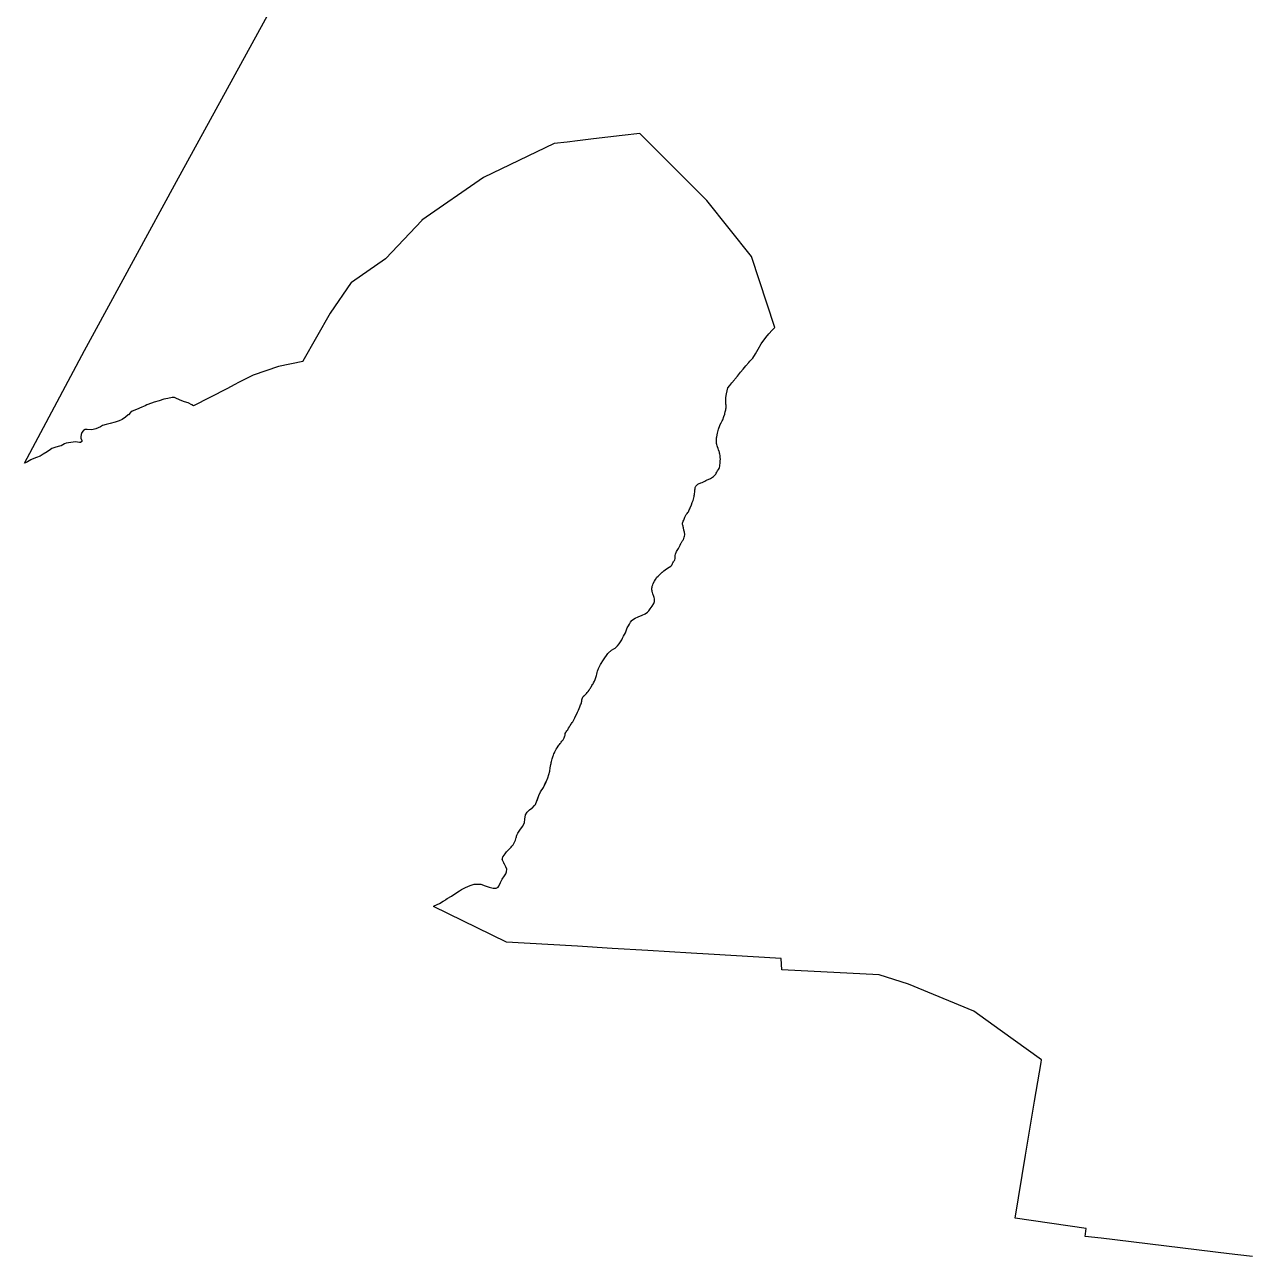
# Model space of a CAD drawing. Header units: inches. Extents: x 11258954 to 11313122, y 3645444 to 3695200.
# Drawn here: x 11262452 to 11265872, y 3651457 to 3654906 of the extents above; entities that cross this region are included whole.
import ezdxf

# ---------------------------------------------------------------- set-up
doc = ezdxf.new("R2010")
doc.units = ezdxf.units.IN
doc.header["$MEASUREMENT"] = 0
for name, color, linetype in [('CorporateLimit', 22, 'Continuous'), ('VotingPrecinct', 233, 'Continuous'), ('Ward', 133, 'Continuous')]:
    doc.layers.add(name, color=color, linetype=linetype)

msp = doc.modelspace()

# ---------------------------------------------------------------- linework, layer by layer
at = {"layer": 'CorporateLimit'}
msp.add_polyline3d([(11265889.719, 3651456.9375, 0), (11265824.4065, 3651463.9375, 0), (11265465.6875, 3651507.5625, 0), (11265421.1875, 3651512.875, 0), (11265424, 3651535.0625, 0), (11265225.3125, 3651563.4375, 0), (11265254.388, 3651740.074, 0), (11265279.375, 3651891.875, 0), (11265297.6565, 3652000, 0), (11265298.9375, 3652007.4375, 0), (11265183.1875, 3652090.25, 0), (11265109.469, 3652143, 0), (11264926.875, 3652218.8125, 0), (11264844.0625, 3652245.625, 0), (11264571.4195, 3652259.4195, 0), (11264569.58, 3652291.3565, 0), (11264366.7225, 3652303.3455, 0), (11264317.978, 3652306.226, 0), (11264196.2605, 3652313.4195, 0), (11264096.4345, 3652319.319, 0), (11264000, 3652325.0185, 0), (11263983.132, 3652326.015, 0), (11263801.01, 3652336.7785, 0), (11263596.25, 3652436.6875, 0), (11263597.5295, 3652437.647, 0), (11263598, 3652438, 0), (11263613, 3652445.25, 0), (11263624, 3652451.5, 0), (11263629, 3652454.5, 0), (11263631, 3652456.25, 0), (11263635, 3652459.25, 0), (11263647, 3652465.25, 0), (11263659, 3652473.5, 0), (11263669, 3652480.75, 0), (11263675, 3652484.5, 0), (11263686, 3652490, 0), (11263699, 3652495.75, 0), (11263710, 3652498.75, 0), (11263723, 3652499.5, 0), (11263729, 3652499, 0), (11263741, 3652494.25, 0), (11263752.158, 3652490.6095, 0), (11263764, 3652487.75, 0), (11263772, 3652488.25, 0), (11263774, 3652489, 0), (11263778, 3652491, 0), (11263779, 3652493.5, 0), (11263784, 3652503.5, 0), (11263789, 3652513, 0), (11263795, 3652522.25, 0), (11263799, 3652527.75, 0), (11263801, 3652533.25, 0), (11263802, 3652541.25, 0), (11263799, 3652548, 0), (11263794.187, 3652556.623, 0), (11263793.875, 3652557.182, 0), (11263793, 3652558.75, 0), (11263790, 3652566.25, 0), (11263790, 3652568, 0), (11263789, 3652568.5, 0), (11263789.4065, 3652571.1875, 0), (11263789.7815, 3652573, 0), (11263790.1875, 3652574.25, 0), (11263790.625, 3652575.25, 0), (11263791.4065, 3652576.5625, 0), (11263794, 3652580.1875, 0), (11263797.375, 3652584.3125, 0), (11263798.9065, 3652586.5625, 0), (11263801.1565, 3652589.3125, 0), (11263803.125, 3652591.4375, 0), (11263804.969, 3652593.25, 0), (11263806.9065, 3652595.1875, 0), (11263808.75, 3652597.125, 0), (11263810.5625, 3652599.1875, 0), (11263812.2815, 3652601.125, 0), (11263813.9375, 3652603, 0), (11263815.7815, 3652605, 0), (11263815.9815, 3652605.2315, 0), (11263816.112, 3652605.383, 0), (11263817.419, 3652606.896, 0), (11263817.5625, 3652607.0625, 0), (11263819.4375, 3652609.625, 0), (11263821.5315, 3652613, 0), (11263825.6875, 3652621.8125, 0), (11263828, 3652629.25, 0), (11263828.445, 3652630.861, 0), (11263829.309, 3652633.989, 0), (11263829.4535, 3652634.5125, 0), (11263829.8125, 3652635.8125, 0), (11263832.5315, 3652642.1875, 0), (11263834.25, 3652644.9375, 0), (11263840.142, 3652653.152, 0), (11263846.6745, 3652661.3065, 0), (11263851.585, 3652671.668, 0), (11263852.396, 3652681.444, 0), (11263854.5585, 3652692.887, 0), (11263858.3875, 3652700.23, 0), (11263864.6495, 3652706.492, 0), (11263865.004, 3652706.729, 0), (11263871.993, 3652711.403, 0), (11263872.6385, 3652712.096, 0), (11263879.336, 3652719.2865, 0), (11263881.681, 3652722.497, 0), (11263883.1205, 3652724.4675, 0), (11263887.4905, 3652735.64, 0), (11263891.8605, 3652747.308, 0), (11263896.185, 3652757.3995, 0), (11263904.069, 3652769.383, 0), (11263909.52, 3652781.096, 0), (11263911.526, 3652785.5855, 0), (11263916.323, 3652796.3235, 0), (11263919.882, 3652806.4145, 0), (11263922.3145, 3652815.65, 0), (11263923.3125, 3652824.6875, 0), (11263925.1875, 3652833.75, 0), (11263925.719, 3652836.625, 0), (11263926.25, 3652839.5, 0), (11263926.969, 3652842.6875, 0), (11263928, 3652846.5625, 0), (11263929.0315, 3652850.0625, 0), (11263929.9065, 3652852.9375, 0), (11263930.75, 3652855.5, 0), (11263931.594, 3652857.9375, 0), (11263932.594, 3652860.625, 0), (11263933.719, 3652863.5, 0), (11263935, 3652866.5, 0), (11263936.4065, 3652869.5625, 0), (11263938.4375, 3652873.6875, 0), (11263940.4065, 3652877.375, 0), (11263942.6875, 3652881.125, 0), (11263945.594, 3652885.375, 0), (11263947.625, 3652888.1875, 0), (11263949.4375, 3652890.5625, 0), (11263951.125, 3652892.8125, 0), (11263952.8125, 3652894.9375, 0), (11263954.375, 3652896.9375, 0), (11263955.969, 3652899, 0), (11263957.594, 3652901.125, 0), (11263959.219, 3652903.375, 0), (11263960.5315, 3652905.1875, 0), (11263961.6565, 3652906.9375, 0), (11263962.6875, 3652908.9375, 0), (11263963.625, 3652911.375, 0), (11263964.344, 3652914.125, 0), (11263964.7815, 3652916.5625, 0), (11263965.125, 3652918.75, 0), (11263965.625, 3652920.8125, 0), (11263966.75, 3652923.375, 0), (11263968.3125, 3652926, 0), (11263970.1875, 3652928.6875, 0), (11263972.219, 3652931.5625, 0), (11263974.844, 3652935.5625, 0), (11263977.0625, 3652939.25, 0), (11263979.25, 3652942.9375, 0), (11263981.844, 3652947, 0), (11263983.344, 3652949.25, 0), (11263984.7815, 3652951.25, 0), (11263986.258, 3652953.315, 0), (11263987.4375, 3652955, 0), (11263988.567, 3652957.2545, 0), (11263992.37, 3652964.86, 0), (11264000, 3652980.161, 0), (11264002.681, 3652986.652, 0), (11264004.5095, 3652991.113, 0), (11264006.2645, 3652995.72, 0), (11264008.385, 3653001.205, 0), (11264009.7015, 3653003.8375, 0), (11264010.579, 3653006.0315, 0), (11264011.219, 3653008.1875, 0), (11264011.625, 3653011.6875, 0), (11264012.1565, 3653015, 0), (11264012.6565, 3653017.875, 0), (11264013.344, 3653020.3125, 0), (11264014.4065, 3653022.5, 0), (11264015.969, 3653024.5, 0), (11264017.9375, 3653026.375, 0), (11264018.5015, 3653026.849, 0), (11264020.094, 3653028.1875, 0), (11264022.219, 3653030.0625, 0), (11264022.364, 3653030.2075, 0), (11264024.9065, 3653032.75, 0), (11264027.1875, 3653035.5, 0), (11264029.4375, 3653038.6875, 0), (11264032, 3653042.5, 0), (11264034.0315, 3653045.5625, 0), (11264035.75, 3653048.1875, 0), (11264037.3125, 3653050.5625, 0), (11264038.8125, 3653052.875, 0), (11264040.25, 3653055.25, 0), (11264041.719, 3653057.6875, 0), (11264043.1875, 3653060.3125, 0), (11264044.625, 3653063.0625, 0), (11264047, 3653067.875, 0), (11264049.0625, 3653072.375, 0), (11264050.9375, 3653077.25, 0), (11264052.8125, 3653083.0625, 0), (11264054.0315, 3653087.4375, 0), (11264055, 3653091.25, 0), (11264055.5295, 3653095.0995, 0), (11264058.1425, 3653102.623, 0), (11264064.224, 3653113.9305, 0), (11264072.784, 3653127.311, 0), (11264084.362, 3653144.8355, 0), (11264085.4655, 3653145.8015, 0), (11264094.8135, 3653153.981, 0), (11264101.6165, 3653157.765, 0), (11264105.1305, 3653160.243, 0), (11264107.2025, 3653161.6845, 0), (11264107.9865, 3653162.4605, 0), (11264111.5725, 3653166.0095, 0), (11264116.2125, 3653171.956, 0), (11264123.466, 3653182.723, 0), (11264125.9435, 3653187.769, 0), (11264128.692, 3653193.5805, 0), (11264133.6925, 3653202.5905, 0), (11264139.1885, 3653216.376, 0), (11264142.252, 3653222.1875, 0), (11264145, 3653227.4135, 0), (11264148.1985, 3653232.5945, 0), (11264152.2535, 3653237.685, 0), (11264153.1315, 3653238.3775, 0), (11264156.308, 3653240.8835, 0), (11264160.813, 3653244.082, 0), (11264169.5075, 3653248.0015, 0), (11264180.8155, 3653252.5065, 0), (11264189.24, 3653256.246, 0), (11264195.9075, 3653260.886, 0), (11264196.7325, 3653261.69, 0), (11264199.5115, 3653264.4, 0), (11264203.431, 3653270.0315, 0), (11264208.5215, 3653277.735, 0), (11264213.5675, 3653285.1235, 0), (11264214.5625, 3653287.5625, 0), (11264215.0315, 3653290.5, 0), (11264215.25, 3653292.9375, 0), (11264215.2815, 3653295.5, 0), (11264215.0315, 3653298.3125, 0), (11264214.4375, 3653301.3125, 0), (11264213.5625, 3653304.3125, 0), (11264212.625, 3653306.875, 0), (11264211.625, 3653309.375, 0), (11264210.625, 3653312.3125, 0), (11264209.75, 3653315.25, 0), (11264209, 3653317.875, 0), (11264208.4375, 3653320.375, 0), (11264208.0315, 3653322.875, 0), (11264207.8125, 3653325.5, 0), (11264207.875, 3653328.25, 0), (11264208.3125, 3653331.0625, 0), (11264209.219, 3653333.875, 0), (11264210.221, 3653337.378, 0), (11264211.8295, 3653341.0345, 0), (11264214.828, 3653347.6895, 0), (11264217.68, 3653352.2965, 0), (11264222.141, 3653358.5125, 0), (11264225.797, 3653361.8765, 0), (11264229.161, 3653365.5325, 0), (11264230.0165, 3653366.2455, 0), (11264233.11, 3653368.8235, 0), (11264233.7675, 3653369.4445, 0), (11264237.059, 3653372.553, 0), (11264237.659, 3653373.066, 0), (11264241.081, 3653375.99, 0), (11264248.5405, 3653381.9135, 0), (11264256.6575, 3653386.813, 0), (11264261.411, 3653389.665, 0), (11264262.107, 3653390.4225, 0), (11264263.8975, 3653392.371, 0), (11264264.875, 3653394.25, 0), (11264265.5625, 3653396.4375, 0), (11264266.625, 3653398.875, 0), (11264268.1875, 3653401.4375, 0), (11264269.8125, 3653403.5625, 0), (11264271.3125, 3653405.5, 0), (11264272.4375, 3653407.5, 0), (11264273.25, 3653411, 0), (11264273.4065, 3653415, 0), (11264273.469, 3653419.1875, 0), (11264274.0315, 3653423.3125, 0), (11264274.844, 3653425.75, 0), (11264275.032, 3653426.08, 0), (11264275.0615, 3653426.132, 0), (11264275.9065, 3653427.9375, 0), (11264277.2815, 3653430.25, 0), (11264279.0315, 3653433.125, 0), (11264282.469, 3653439.1875, 0), (11264283.1875, 3653440.5625, 0), (11264285.094, 3653444.125, 0), (11264287.3125, 3653448.5625, 0), (11264289.4375, 3653452.875, 0), (11264290.1875, 3653454.4375, 0), (11264291.0315, 3653456, 0), (11264291.969, 3653457.6875, 0), (11264293.0315, 3653459.5, 0), (11264294.344, 3653461.375, 0), (11264295.5625, 3653463, 0), (11264296.219, 3653464, 0), (11264296.6875, 3653464.6875, 0), (11264297.625, 3653466.875, 0), (11264298.7815, 3653470.4375, 0), (11264299.594, 3653473.6875, 0), (11264300.0315, 3653476.6875, 0), (11264300.0315, 3653479.6875, 0), (11264299.719, 3653482.125, 0), (11264299.1565, 3653484.625, 0), (11264298.5, 3653487.1875, 0), (11264297.844, 3653489.875, 0), (11264297.344, 3653492.1875, 0), (11264296.9065, 3653494.3125, 0), (11264296.4375, 3653496.5625, 0), (11264295.844, 3653499.125, 0), (11264295.094, 3653501.5625, 0), (11264294.344, 3653503.75, 0), (11264293.719, 3653505.75, 0), (11264293.4375, 3653507.6875, 0), (11264293.719, 3653510.125, 0), (11264294.5625, 3653512.6875, 0), (11264295.719, 3653515.375, 0), (11264297.0315, 3653518.125, 0), (11264298.3125, 3653521.25, 0), (11264299.375, 3653524.125, 0), (11264300.5315, 3653527, 0), (11264302.219, 3653530.3125, 0), (11264304.344, 3653533.8125, 0), (11264306.375, 3653536.8125, 0), (11264308.2815, 3653539.4375, 0), (11264310.0315, 3653541.9375, 0), (11264311.4375, 3653544.25, 0), (11264312.75, 3653546.75, 0), (11264314.0625, 3653549.625, 0), (11264315.4375, 3653552.9375, 0), (11264318.5625, 3653560.6875, 0), (11264321.125, 3653567.25, 0), (11264323.3125, 3653573.6875, 0), (11264325.219, 3653580.9375, 0), (11264325.9065, 3653584.1875, 0), (11264326.5315, 3653587.25, 0), (11264327.0315, 3653590.1875, 0), (11264327.4375, 3653593.125, 0), (11264327.7815, 3653596.25, 0), (11264328.125, 3653599.375, 0), (11264328.4375, 3653602.6875, 0), (11264328.844, 3653606.125, 0), (11264329.0315, 3653608, 0), (11264329.2815, 3653609.8125, 0), (11264329.7815, 3653611.5, 0), (11264330.844, 3653613.3125, 0), (11264332.6875, 3653615.625, 0), (11264334.5, 3653617.5625, 0), (11264335.449, 3653618.3805, 0), (11264336.3125, 3653619.125, 0), (11264338.219, 3653620.3125, 0), (11264340.4065, 3653621.3125, 0), (11264342.8125, 3653622.1875, 0), (11264345.469, 3653623.0625, 0), (11264348.4375, 3653624.125, 0), (11264352.469, 3653625.8125, 0), (11264355.8125, 3653627.4375, 0), (11264359.0625, 3653629.125, 0), (11264362.844, 3653630.9375, 0), (11264365.375, 3653632.0625, 0), (11264367.719, 3653633.0625, 0), (11264369.9065, 3653633.9375, 0), (11264372.0315, 3653634.9375, 0), (11264374.875, 3653636.5, 0), (11264375.0315, 3653636.5625, 0), (11264378, 3653638.5, 0), (11264380.844, 3653640.75, 0), (11264381.46, 3653641.359, 0), (11264383.4375, 3653643.3125, 0), (11264385.1565, 3653645.375, 0), (11264386.625, 3653647.4375, 0), (11264388.0625, 3653649.6875, 0), (11264389.625, 3653652.5, 0), (11264391.969, 3653656.4375, 0), (11264394.094, 3653659.6875, 0), (11264395.9065, 3653662.75, 0), (11264397.25, 3653665.9375, 0), (11264398.0625, 3653669.375, 0), (11264398.5315, 3653673.0625, 0), (11264398.7815, 3653676.75, 0), (11264399.0315, 3653680.3125, 0), (11264399.4065, 3653684.75, 0), (11264399.6565, 3653689.1875, 0), (11264399.5315, 3653694.0625, 0), (11264398.844, 3653699.5, 0), (11264398.219, 3653702.75, 0), (11264397.5315, 3653705.5625, 0), (11264396.844, 3653708.1875, 0), (11264396.0315, 3653710.75, 0), (11264394.6875, 3653714.8125, 0), (11264393.219, 3653719, 0), (11264391.75, 3653723.0625, 0), (11264390.4375, 3653726.75, 0), (11264389.5315, 3653729.75, 0), (11264388.9065, 3653733.0625, 0), (11264388.594, 3653736.8125, 0), (11264388.625, 3653741.125, 0), (11264388.8125, 3653744.125, 0), (11264389.0315, 3653746.75, 0), (11264389.3125, 3653749.0625, 0), (11264389.625, 3653751.3125, 0), (11264391.5625, 3653761.625, 0), (11264394.375, 3653772.75, 0), (11264397.9065, 3653783.125, 0), (11264402.0315, 3653791.3125, 0), (11264402.969, 3653792.6875, 0), (11264403.969, 3653794.25, 0), (11264405.0625, 3653796.25, 0), (11264406.25, 3653798.9375, 0), (11264409.6565, 3653808.0625, 0), (11264411.8125, 3653815.0625, 0), (11264412.25, 3653816.9375, 0), (11264413.2815, 3653821.125, 0), (11264414.625, 3653827.5, 0), (11264415.125, 3653830, 0), (11264415.594, 3653832.625, 0), (11264415.9375, 3653835.25, 0), (11264416.0315, 3653837.75, 0), (11264415.8125, 3653840.375, 0), (11264415.4065, 3653842.9375, 0), (11264415.0315, 3653845.75, 0), (11264414.844, 3653849.3125, 0), (11264415.344, 3653861.5625, 0), (11264416.625, 3653871.6875, 0), (11264418.4065, 3653880.3125, 0), (11264420.4375, 3653888.3125, 0), (11264426.1565, 3653895.3125, 0), (11264432.2815, 3653902.8125, 0), (11264439.1875, 3653911.1875, 0), (11264440.5, 3653912.75, 0), (11264447.25, 3653920.9375, 0), (11264456.4065, 3653932.125, 0), (11264463.844, 3653941.375, 0), (11264471.0315, 3653950.0625, 0), (11264479.4375, 3653959.75, 0), (11264482.469, 3653963.125, 0), (11264485.3125, 3653966.25, 0), (11264488, 3653969.1875, 0), (11264490.4375, 3653972.125, 0), (11264498.5315, 3653984.125, 0), (11264501.75, 3653990.125, 0), (11264502.0625, 3653990.6875, 0), (11264505.5, 3653997.0625, 0), (11264514.0315, 3654011.8125, 0), (11264526.844, 3654029.3125, 0), (11264535.75, 3654040.125, 0), (11264544.5625, 3654050.0625, 0), (11264552.3125, 3654057.25, 0), (11264486.6565, 3654256.125, 0), (11264362.25, 3654412.9375, 0), (11264174.219, 3654600.8125, 0), (11264124.8125, 3654595, 0), (11264044.812, 3654585.588, 0), (11264000, 3654580.316, 0), (11263970.57, 3654576.8535, 0), (11263934.1875, 3654572.5735, 0), (11263736.9535, 3654477.37, 0), (11263564.088, 3654357.836, 0), (11263563.577, 3654357.4825, 0), (11263462.887, 3654250.3945, 0), (11263462.2465, 3654249.713, 0), (11263366.4355, 3654184.0505, 0), (11263365.6075, 3654183.483, 0), (11263306.9225, 3654098.192, 0), (11263230.923, 3653963.643, 0), (11263230.42, 3653962.752, 0), (11263162.4635, 3653948.4055, 0), (11263091.613, 3653923.857, 0), (11263050.581, 3653903.229, 0), (11263040.45, 3653898.136, 0), (11263017.42, 3653886.2035, 0), (11262924.242, 3653837.9245, 0), (11262920, 3653841.5, 0), (11262910, 3653846.5, 0), (11262899, 3653849.5, 0), (11262892, 3653852.25, 0), (11262877, 3653859, 0), (11262871, 3653861.25, 0), (11262865, 3653861.25, 0), (11262853, 3653859.25, 0), (11262841, 3653856.75, 0), (11262828, 3653852.5, 0), (11262814, 3653848.75, 0), (11262807, 3653845.75, 0), (11262794, 3653841.5, 0), (11262789, 3653838.25, 0), (11262780, 3653835, 0), (11262765, 3653828.5, 0), (11262753, 3653823.5, 0), (11262748.66, 3653820.462, 0), (11262748, 3653820, 0), (11262742.1895, 3653813.221, 0), (11262742, 3653813, 0), (11262734, 3653806.25, 0), (11262725, 3653800, 0), (11262716, 3653796, 0), (11262705, 3653792.5, 0), (11262691, 3653788.75, 0), (11262680, 3653785.75, 0), (11262670, 3653783, 0), (11262664, 3653779.75, 0), (11262651, 3653773.75, 0), (11262644, 3653771.75, 0), (11262638, 3653771.25, 0), (11262627, 3653772.5, 0), (11262621, 3653772, 0), (11262616.6725, 3653769.187, 0), (11262616, 3653768.75, 0), (11262612, 3653763.75, 0), (11262610, 3653757.75, 0), (11262609, 3653751.75, 0), (11262609, 3653747.75, 0), (11262612, 3653741, 0), (11262612, 3653738.383, 0), (11262612, 3653738, 0), (11262608, 3653735.75, 0), (11262605, 3653736, 0), (11262594, 3653737.25, 0), (11262581, 3653736, 0), (11262568, 3653733.75, 0), (11262563, 3653731.5, 0), (11262554, 3653726.75, 0), (11262549, 3653725.75, 0), (11262539, 3653722.25, 0), (11262528, 3653718.5, 0), (11262524, 3653716.25, 0), (11262515, 3653709.5, 0), (11262504, 3653702.75, 0), (11262495, 3653697.25, 0), (11262485, 3653693.75, 0), (11262473, 3653689.25, 0), (11262469, 3653687.25, 0), (11262460, 3653681.5, 0), (11262454, 3653679, 0), (11262451.6875, 3653678, 0), (11262619.1565, 3653993.0625, 0), (11262646.969, 3654044.1875, 0), (11262876.689, 3654466.2335, 0), (11263199.61, 3655056.424, 0)], dxfattribs=at)
at = {"layer": 'VotingPrecinct'}
msp.add_polyline3d([(11265889.719, 3651456.9375, 0), (11265848.691, 3651461.335, 0), (11265824.4065, 3651463.9375, 0), (11265465.6875, 3651507.5625, 0), (11265421.1875, 3651512.875, 0), (11265424, 3651535.0625, 0), (11265225.3125, 3651563.4375, 0), (11265254.388, 3651740.074, 0), (11265279.375, 3651891.875, 0), (11265297.6565, 3652000, 0), (11265298.9375, 3652007.4375, 0), (11265183.1875, 3652090.25, 0), (11265109.469, 3652143, 0), (11264926.875, 3652218.8125, 0), (11264844.0625, 3652245.625, 0), (11264571.4195, 3652259.4195, 0), (11264569.58, 3652291.3565, 0), (11264366.7225, 3652303.3455, 0), (11264317.978, 3652306.226, 0), (11264196.2605, 3652313.4195, 0), (11264096.4345, 3652319.319, 0), (11264000, 3652325.0185, 0), (11263983.132, 3652326.015, 0), (11263801.01, 3652336.7785, 0), (11263596.25, 3652436.6875, 0), (11263597.5295, 3652437.647, 0), (11263598, 3652438, 0), (11263613, 3652445.25, 0), (11263624, 3652451.5, 0), (11263629, 3652454.5, 0), (11263631, 3652456.25, 0), (11263635, 3652459.25, 0), (11263647, 3652465.25, 0), (11263659, 3652473.5, 0), (11263669, 3652480.75, 0), (11263675, 3652484.5, 0), (11263686, 3652490, 0), (11263699, 3652495.75, 0), (11263710, 3652498.75, 0), (11263723, 3652499.5, 0), (11263729, 3652499, 0), (11263741, 3652494.25, 0), (11263752.158, 3652490.6095, 0), (11263764, 3652487.75, 0), (11263772, 3652488.25, 0), (11263774, 3652489, 0), (11263778, 3652491, 0), (11263779, 3652493.5, 0), (11263784, 3652503.5, 0), (11263789, 3652513, 0), (11263795, 3652522.25, 0), (11263799, 3652527.75, 0), (11263801, 3652533.25, 0), (11263802, 3652541.25, 0), (11263799, 3652548, 0), (11263794.187, 3652556.623, 0), (11263793.875, 3652557.182, 0), (11263793, 3652558.75, 0), (11263790, 3652566.25, 0), (11263790, 3652568, 0), (11263789, 3652568.5, 0), (11263789.4065, 3652571.1875, 0), (11263789.7815, 3652573, 0), (11263790.1875, 3652574.25, 0), (11263790.625, 3652575.25, 0), (11263791.4065, 3652576.5625, 0), (11263794, 3652580.1875, 0), (11263797.375, 3652584.3125, 0), (11263798.9065, 3652586.5625, 0), (11263801.1565, 3652589.3125, 0), (11263803.125, 3652591.4375, 0), (11263804.969, 3652593.25, 0), (11263806.9065, 3652595.1875, 0), (11263808.75, 3652597.125, 0), (11263810.5625, 3652599.1875, 0), (11263812.2815, 3652601.125, 0), (11263813.9375, 3652603, 0), (11263815.7815, 3652605, 0), (11263815.9815, 3652605.2315, 0), (11263816.112, 3652605.383, 0), (11263817.419, 3652606.896, 0), (11263817.5625, 3652607.0625, 0), (11263819.4375, 3652609.625, 0), (11263821.5315, 3652613, 0), (11263825.6875, 3652621.8125, 0), (11263828, 3652629.25, 0), (11263828.445, 3652630.861, 0), (11263829.309, 3652633.989, 0), (11263829.4535, 3652634.5125, 0), (11263829.8125, 3652635.8125, 0), (11263832.5315, 3652642.1875, 0), (11263834.25, 3652644.9375, 0), (11263840.142, 3652653.152, 0), (11263846.6745, 3652661.3065, 0), (11263851.585, 3652671.668, 0), (11263852.396, 3652681.444, 0), (11263854.5585, 3652692.887, 0), (11263858.3875, 3652700.23, 0), (11263864.6495, 3652706.492, 0), (11263865.004, 3652706.729, 0), (11263871.993, 3652711.403, 0), (11263872.6385, 3652712.096, 0), (11263879.336, 3652719.2865, 0), (11263881.681, 3652722.497, 0), (11263883.1205, 3652724.4675, 0), (11263891.8605, 3652747.308, 0), (11263896.185, 3652757.3995, 0), (11263904.069, 3652769.383, 0), (11263911.526, 3652785.5855, 0), (11263916.323, 3652796.3235, 0), (11263919.882, 3652806.4145, 0), (11263922.3145, 3652815.65, 0), (11263923.3125, 3652824.6875, 0), (11263925.1875, 3652833.75, 0), (11263925.719, 3652836.625, 0), (11263926.25, 3652839.5, 0), (11263926.969, 3652842.6875, 0), (11263928, 3652846.5625, 0), (11263929.0315, 3652850.0625, 0), (11263929.9065, 3652852.9375, 0), (11263930.75, 3652855.5, 0), (11263931.594, 3652857.9375, 0), (11263932.594, 3652860.625, 0), (11263933.719, 3652863.5, 0), (11263935, 3652866.5, 0), (11263936.4065, 3652869.5625, 0), (11263938.4375, 3652873.6875, 0), (11263940.4065, 3652877.375, 0), (11263942.6875, 3652881.125, 0), (11263945.594, 3652885.375, 0), (11263947.625, 3652888.1875, 0), (11263949.4375, 3652890.5625, 0), (11263951.125, 3652892.8125, 0), (11263952.8125, 3652894.9375, 0), (11263954.375, 3652896.9375, 0), (11263955.969, 3652899, 0), (11263957.594, 3652901.125, 0), (11263959.219, 3652903.375, 0), (11263960.5315, 3652905.1875, 0), (11263961.6565, 3652906.9375, 0), (11263962.6875, 3652908.9375, 0), (11263963.625, 3652911.375, 0), (11263964.344, 3652914.125, 0), (11263964.7815, 3652916.5625, 0), (11263965.125, 3652918.75, 0), (11263965.625, 3652920.8125, 0), (11263966.75, 3652923.375, 0), (11263968.3125, 3652926, 0), (11263970.1875, 3652928.6875, 0), (11263972.219, 3652931.5625, 0), (11263974.844, 3652935.5625, 0), (11263977.0625, 3652939.25, 0), (11263979.25, 3652942.9375, 0), (11263981.844, 3652947, 0), (11263983.344, 3652949.25, 0), (11263984.7815, 3652951.25, 0), (11263986.258, 3652953.315, 0), (11263987.4375, 3652955, 0), (11263988.567, 3652957.2545, 0), (11263992.37, 3652964.86, 0), (11264000, 3652980.161, 0), (11264002.681, 3652986.652, 0), (11264004.5095, 3652991.113, 0), (11264006.2645, 3652995.72, 0), (11264008.385, 3653001.205, 0), (11264009.7015, 3653003.8375, 0), (11264010.579, 3653006.0315, 0), (11264011.219, 3653008.1875, 0), (11264011.625, 3653011.6875, 0), (11264012.1565, 3653015, 0), (11264012.6565, 3653017.875, 0), (11264013.344, 3653020.3125, 0), (11264014.4065, 3653022.5, 0), (11264015.969, 3653024.5, 0), (11264017.9375, 3653026.375, 0), (11264018.5015, 3653026.849, 0), (11264020.094, 3653028.1875, 0), (11264022.219, 3653030.0625, 0), (11264022.364, 3653030.2075, 0), (11264024.9065, 3653032.75, 0), (11264027.1875, 3653035.5, 0), (11264029.4375, 3653038.6875, 0), (11264032, 3653042.5, 0), (11264034.0315, 3653045.5625, 0), (11264035.75, 3653048.1875, 0), (11264037.3125, 3653050.5625, 0), (11264038.8125, 3653052.875, 0), (11264040.25, 3653055.25, 0), (11264041.719, 3653057.6875, 0), (11264043.1875, 3653060.3125, 0), (11264044.625, 3653063.0625, 0), (11264047, 3653067.875, 0), (11264049.0625, 3653072.375, 0), (11264050.9375, 3653077.25, 0), (11264052.8125, 3653083.0625, 0), (11264054.0315, 3653087.4375, 0), (11264055, 3653091.25, 0), (11264055.5295, 3653095.0995, 0), (11264058.1425, 3653102.623, 0), (11264064.224, 3653113.9305, 0), (11264072.784, 3653127.311, 0), (11264084.362, 3653144.8355, 0), (11264085.4655, 3653145.8015, 0), (11264094.8135, 3653153.981, 0), (11264101.6165, 3653157.765, 0), (11264105.1305, 3653160.243, 0), (11264107.2025, 3653161.6845, 0), (11264107.9865, 3653162.4605, 0), (11264111.5725, 3653166.0095, 0), (11264116.2125, 3653171.956, 0), (11264123.466, 3653182.723, 0), (11264125.9435, 3653187.769, 0), (11264128.692, 3653193.5805, 0), (11264133.6925, 3653202.5905, 0), (11264139.1885, 3653216.376, 0), (11264142.252, 3653222.1875, 0), (11264145, 3653227.4135, 0), (11264148.1985, 3653232.5945, 0), (11264152.2535, 3653237.685, 0), (11264153.1315, 3653238.3775, 0), (11264156.308, 3653240.8835, 0), (11264160.813, 3653244.082, 0), (11264169.5075, 3653248.0015, 0), (11264180.8155, 3653252.5065, 0), (11264189.24, 3653256.246, 0), (11264195.9075, 3653260.886, 0), (11264196.7325, 3653261.69, 0), (11264199.5115, 3653264.4, 0), (11264203.431, 3653270.0315, 0), (11264208.5215, 3653277.735, 0), (11264213.5675, 3653285.1235, 0), (11264214.5625, 3653287.5625, 0), (11264215.0315, 3653290.5, 0), (11264215.25, 3653292.9375, 0), (11264215.2815, 3653295.5, 0), (11264215.0315, 3653298.3125, 0), (11264214.4375, 3653301.3125, 0), (11264213.5625, 3653304.3125, 0), (11264212.625, 3653306.875, 0), (11264211.625, 3653309.375, 0), (11264210.625, 3653312.3125, 0), (11264209.75, 3653315.25, 0), (11264209, 3653317.875, 0), (11264208.4375, 3653320.375, 0), (11264208.0315, 3653322.875, 0), (11264207.8125, 3653325.5, 0), (11264207.875, 3653328.25, 0), (11264208.3125, 3653331.0625, 0), (11264209.219, 3653333.875, 0), (11264210.221, 3653337.378, 0), (11264211.8295, 3653341.0345, 0), (11264214.828, 3653347.6895, 0), (11264217.68, 3653352.2965, 0), (11264222.141, 3653358.5125, 0), (11264225.797, 3653361.8765, 0), (11264229.161, 3653365.5325, 0), (11264230.0165, 3653366.2455, 0), (11264233.11, 3653368.8235, 0), (11264233.7675, 3653369.4445, 0), (11264237.059, 3653372.553, 0), (11264237.659, 3653373.066, 0), (11264241.081, 3653375.99, 0), (11264248.5405, 3653381.9135, 0), (11264256.6575, 3653386.813, 0), (11264261.411, 3653389.665, 0), (11264262.107, 3653390.4225, 0), (11264263.8975, 3653392.371, 0), (11264264.875, 3653394.25, 0), (11264265.5625, 3653396.4375, 0), (11264266.625, 3653398.875, 0), (11264268.1875, 3653401.4375, 0), (11264269.8125, 3653403.5625, 0), (11264271.3125, 3653405.5, 0), (11264272.4375, 3653407.5, 0), (11264273.25, 3653411, 0), (11264273.4065, 3653415, 0), (11264273.469, 3653419.1875, 0), (11264274.0315, 3653423.3125, 0), (11264274.844, 3653425.75, 0), (11264275.032, 3653426.08, 0), (11264275.0615, 3653426.132, 0), (11264275.9065, 3653427.9375, 0), (11264277.2815, 3653430.25, 0), (11264279.0315, 3653433.125, 0), (11264282.469, 3653439.1875, 0), (11264283.1875, 3653440.5625, 0), (11264285.094, 3653444.125, 0), (11264287.3125, 3653448.5625, 0), (11264289.4375, 3653452.875, 0), (11264290.1875, 3653454.4375, 0), (11264291.0315, 3653456, 0), (11264291.969, 3653457.6875, 0), (11264293.0315, 3653459.5, 0), (11264294.344, 3653461.375, 0), (11264295.5625, 3653463, 0), (11264296.219, 3653464, 0), (11264296.6875, 3653464.6875, 0), (11264297.625, 3653466.875, 0), (11264298.7815, 3653470.4375, 0), (11264299.594, 3653473.6875, 0), (11264300.0315, 3653476.6875, 0), (11264300.0315, 3653479.6875, 0), (11264299.719, 3653482.125, 0), (11264299.1565, 3653484.625, 0), (11264298.5, 3653487.1875, 0), (11264297.844, 3653489.875, 0), (11264297.344, 3653492.1875, 0), (11264296.9065, 3653494.3125, 0), (11264296.4375, 3653496.5625, 0), (11264295.844, 3653499.125, 0), (11264295.094, 3653501.5625, 0), (11264294.344, 3653503.75, 0), (11264293.719, 3653505.75, 0), (11264293.4375, 3653507.6875, 0), (11264293.719, 3653510.125, 0), (11264294.5625, 3653512.6875, 0), (11264295.719, 3653515.375, 0), (11264297.0315, 3653518.125, 0), (11264298.3125, 3653521.25, 0), (11264299.375, 3653524.125, 0), (11264300.5315, 3653527, 0), (11264302.219, 3653530.3125, 0), (11264304.344, 3653533.8125, 0), (11264306.375, 3653536.8125, 0), (11264308.2815, 3653539.4375, 0), (11264310.0315, 3653541.9375, 0), (11264311.4375, 3653544.25, 0), (11264312.75, 3653546.75, 0), (11264314.0625, 3653549.625, 0), (11264315.4375, 3653552.9375, 0), (11264318.5625, 3653560.6875, 0), (11264321.125, 3653567.25, 0), (11264323.3125, 3653573.6875, 0), (11264325.219, 3653580.9375, 0), (11264325.9065, 3653584.1875, 0), (11264326.5315, 3653587.25, 0), (11264327.0315, 3653590.1875, 0), (11264327.4375, 3653593.125, 0), (11264327.7815, 3653596.25, 0), (11264328.125, 3653599.375, 0), (11264328.4375, 3653602.6875, 0), (11264328.844, 3653606.125, 0), (11264329.0315, 3653608, 0), (11264329.2815, 3653609.8125, 0), (11264329.7815, 3653611.5, 0), (11264330.844, 3653613.3125, 0), (11264332.6875, 3653615.625, 0), (11264334.5, 3653617.5625, 0), (11264335.449, 3653618.3805, 0), (11264336.3125, 3653619.125, 0), (11264338.219, 3653620.3125, 0), (11264340.4065, 3653621.3125, 0), (11264342.8125, 3653622.1875, 0), (11264345.469, 3653623.0625, 0), (11264348.4375, 3653624.125, 0), (11264352.469, 3653625.8125, 0), (11264355.8125, 3653627.4375, 0), (11264359.0625, 3653629.125, 0), (11264362.844, 3653630.9375, 0), (11264365.375, 3653632.0625, 0), (11264367.719, 3653633.0625, 0), (11264369.9065, 3653633.9375, 0), (11264372.0315, 3653634.9375, 0), (11264374.875, 3653636.5, 0), (11264375.0315, 3653636.5625, 0), (11264378, 3653638.5, 0), (11264380.844, 3653640.75, 0), (11264381.46, 3653641.359, 0), (11264383.4375, 3653643.3125, 0), (11264385.1565, 3653645.375, 0), (11264386.625, 3653647.4375, 0), (11264388.0625, 3653649.6875, 0), (11264389.625, 3653652.5, 0), (11264391.969, 3653656.4375, 0), (11264394.094, 3653659.6875, 0), (11264395.9065, 3653662.75, 0), (11264397.25, 3653665.9375, 0), (11264398.0625, 3653669.375, 0), (11264398.5315, 3653673.0625, 0), (11264398.7815, 3653676.75, 0), (11264399.0315, 3653680.3125, 0), (11264399.4065, 3653684.75, 0), (11264399.6565, 3653689.1875, 0), (11264399.5315, 3653694.0625, 0), (11264398.844, 3653699.5, 0), (11264398.219, 3653702.75, 0), (11264397.5315, 3653705.5625, 0), (11264396.844, 3653708.1875, 0), (11264396.0315, 3653710.75, 0), (11264394.6875, 3653714.8125, 0), (11264393.219, 3653719, 0), (11264391.75, 3653723.0625, 0), (11264390.4375, 3653726.75, 0), (11264389.5315, 3653729.75, 0), (11264388.9065, 3653733.0625, 0), (11264388.594, 3653736.8125, 0), (11264388.625, 3653741.125, 0), (11264388.8125, 3653744.125, 0), (11264389.0315, 3653746.75, 0), (11264389.3125, 3653749.0625, 0), (11264389.625, 3653751.3125, 0), (11264391.5625, 3653761.625, 0), (11264394.375, 3653772.75, 0), (11264397.9065, 3653783.125, 0), (11264402.0315, 3653791.3125, 0), (11264402.969, 3653792.6875, 0), (11264403.969, 3653794.25, 0), (11264405.0625, 3653796.25, 0), (11264406.25, 3653798.9375, 0), (11264409.6565, 3653808.0625, 0), (11264411.8125, 3653815.0625, 0), (11264412.25, 3653816.9375, 0), (11264413.2815, 3653821.125, 0), (11264414.625, 3653827.5, 0), (11264415.125, 3653830, 0), (11264415.594, 3653832.625, 0), (11264415.9375, 3653835.25, 0), (11264416.0315, 3653837.75, 0), (11264415.8125, 3653840.375, 0), (11264415.4065, 3653842.9375, 0), (11264415.0315, 3653845.75, 0), (11264414.844, 3653849.3125, 0), (11264415.344, 3653861.5625, 0), (11264416.625, 3653871.6875, 0), (11264418.4065, 3653880.3125, 0), (11264420.4375, 3653888.3125, 0), (11264426.1565, 3653895.3125, 0), (11264432.2815, 3653902.8125, 0), (11264439.1875, 3653911.1875, 0), (11264440.5, 3653912.75, 0), (11264447.25, 3653920.9375, 0), (11264456.4065, 3653932.125, 0), (11264463.844, 3653941.375, 0), (11264471.0315, 3653950.0625, 0), (11264479.4375, 3653959.75, 0), (11264482.469, 3653963.125, 0), (11264485.3125, 3653966.25, 0), (11264488, 3653969.1875, 0), (11264490.4375, 3653972.125, 0), (11264498.5315, 3653984.125, 0), (11264501.75, 3653990.125, 0), (11264502.0625, 3653990.6875, 0), (11264505.5, 3653997.0625, 0), (11264514.0315, 3654011.8125, 0), (11264526.844, 3654029.3125, 0), (11264535.75, 3654040.125, 0), (11264544.5625, 3654050.0625, 0), (11264552.3125, 3654057.25, 0), (11264486.6565, 3654256.125, 0), (11264362.25, 3654412.9375, 0), (11264174.219, 3654600.8125, 0), (11264124.8125, 3654595, 0), (11264044.812, 3654585.588, 0), (11264000, 3654580.316, 0), (11263970.57, 3654576.8535, 0), (11263934.1875, 3654572.5735, 0), (11263736.9535, 3654477.37, 0), (11263564.088, 3654357.836, 0), (11263563.577, 3654357.4825, 0), (11263462.887, 3654250.3945, 0), (11263462.2465, 3654249.713, 0), (11263366.4355, 3654184.0505, 0), (11263365.6075, 3654183.483, 0), (11263306.9225, 3654098.192, 0), (11263230.923, 3653963.643, 0), (11263230.42, 3653962.752, 0), (11263162.4635, 3653948.4055, 0), (11263091.613, 3653923.857, 0), (11263050.581, 3653903.229, 0), (11263040.45, 3653898.136, 0), (11263017.42, 3653886.2035, 0), (11262924.242, 3653837.9245, 0), (11262920, 3653841.5, 0), (11262910, 3653846.5, 0), (11262899, 3653849.5, 0), (11262892, 3653852.25, 0), (11262877, 3653859, 0), (11262871, 3653861.25, 0), (11262865, 3653861.25, 0), (11262853, 3653859.25, 0), (11262841, 3653856.75, 0), (11262828, 3653852.5, 0), (11262814, 3653848.75, 0), (11262807, 3653845.75, 0), (11262794, 3653841.5, 0), (11262789, 3653838.25, 0), (11262780, 3653835, 0), (11262765, 3653828.5, 0), (11262753, 3653823.5, 0), (11262748.66, 3653820.462, 0), (11262748, 3653820, 0), (11262742.1895, 3653813.221, 0), (11262742, 3653813, 0), (11262734, 3653806.25, 0), (11262725, 3653800, 0), (11262716, 3653796, 0), (11262705, 3653792.5, 0), (11262691, 3653788.75, 0), (11262680, 3653785.75, 0), (11262670, 3653783, 0), (11262664, 3653779.75, 0), (11262651, 3653773.75, 0), (11262644, 3653771.75, 0), (11262638, 3653771.25, 0), (11262627, 3653772.5, 0), (11262621, 3653772, 0), (11262616.6725, 3653769.187, 0), (11262616, 3653768.75, 0), (11262612, 3653763.75, 0), (11262610, 3653757.75, 0), (11262609, 3653751.75, 0), (11262609, 3653747.75, 0), (11262612, 3653741, 0), (11262612, 3653738.383, 0), (11262612, 3653738, 0), (11262608, 3653735.75, 0), (11262605, 3653736, 0), (11262594, 3653737.25, 0), (11262581, 3653736, 0), (11262568, 3653733.75, 0), (11262563, 3653731.5, 0), (11262554, 3653726.75, 0), (11262549, 3653725.75, 0), (11262539, 3653722.25, 0), (11262528, 3653718.5, 0), (11262524, 3653716.25, 0), (11262515, 3653709.5, 0), (11262504, 3653702.75, 0), (11262495, 3653697.25, 0), (11262485, 3653693.75, 0), (11262473, 3653689.25, 0), (11262469, 3653687.25, 0), (11262460, 3653681.5, 0), (11262454, 3653679, 0), (11262451.6875, 3653678, 0), (11262619.1565, 3653993.0625, 0), (11262646.969, 3654044.1875, 0), (11262876.689, 3654466.2335, 0), (11263199.61, 3655056.424, 0)], dxfattribs=at)
at = {"layer": 'Ward'}
msp.add_polyline3d([(11265889.719, 3651456.9375, 0), (11265848.691, 3651461.335, 0), (11265824.4065, 3651463.9375, 0), (11265465.6875, 3651507.5625, 0), (11265421.1875, 3651512.875, 0), (11265424, 3651535.0625, 0), (11265225.3125, 3651563.4375, 0), (11265254.388, 3651740.074, 0), (11265279.375, 3651891.875, 0), (11265297.6565, 3652000, 0), (11265298.9375, 3652007.4375, 0), (11265183.1875, 3652090.25, 0), (11265109.469, 3652143, 0), (11264926.875, 3652218.8125, 0), (11264844.0625, 3652245.625, 0), (11264571.4195, 3652259.4195, 0), (11264569.58, 3652291.3565, 0), (11264366.7225, 3652303.3455, 0), (11264317.978, 3652306.226, 0), (11264196.2605, 3652313.4195, 0), (11264096.4345, 3652319.319, 0), (11264000, 3652325.0185, 0), (11263983.132, 3652326.015, 0), (11263801.01, 3652336.7785, 0), (11263596.25, 3652436.6875, 0), (11263597.5295, 3652437.647, 0), (11263598, 3652438, 0), (11263613, 3652445.25, 0), (11263624, 3652451.5, 0), (11263629, 3652454.5, 0), (11263631, 3652456.25, 0), (11263635, 3652459.25, 0), (11263647, 3652465.25, 0), (11263659, 3652473.5, 0), (11263669, 3652480.75, 0), (11263675, 3652484.5, 0), (11263686, 3652490, 0), (11263699, 3652495.75, 0), (11263710, 3652498.75, 0), (11263723, 3652499.5, 0), (11263729, 3652499, 0), (11263741, 3652494.25, 0), (11263752.158, 3652490.6095, 0), (11263764, 3652487.75, 0), (11263772, 3652488.25, 0), (11263774, 3652489, 0), (11263778, 3652491, 0), (11263779, 3652493.5, 0), (11263784, 3652503.5, 0), (11263789, 3652513, 0), (11263795, 3652522.25, 0), (11263799, 3652527.75, 0), (11263801, 3652533.25, 0), (11263802, 3652541.25, 0), (11263799, 3652548, 0), (11263794.187, 3652556.623, 0), (11263793.875, 3652557.182, 0), (11263793, 3652558.75, 0), (11263790, 3652566.25, 0), (11263790, 3652568, 0), (11263789, 3652568.5, 0), (11263789.4065, 3652571.1875, 0), (11263789.7815, 3652573, 0), (11263790.1875, 3652574.25, 0), (11263790.625, 3652575.25, 0), (11263791.4065, 3652576.5625, 0), (11263794, 3652580.1875, 0), (11263797.375, 3652584.3125, 0), (11263798.9065, 3652586.5625, 0), (11263801.1565, 3652589.3125, 0), (11263803.125, 3652591.4375, 0), (11263804.969, 3652593.25, 0), (11263806.9065, 3652595.1875, 0), (11263808.75, 3652597.125, 0), (11263810.5625, 3652599.1875, 0), (11263812.2815, 3652601.125, 0), (11263813.9375, 3652603, 0), (11263815.7815, 3652605, 0), (11263815.9815, 3652605.2315, 0), (11263816.112, 3652605.383, 0), (11263817.419, 3652606.896, 0), (11263817.5625, 3652607.0625, 0), (11263819.4375, 3652609.625, 0), (11263821.5315, 3652613, 0), (11263825.6875, 3652621.8125, 0), (11263828, 3652629.25, 0), (11263828.445, 3652630.861, 0), (11263829.309, 3652633.989, 0), (11263829.4535, 3652634.5125, 0), (11263829.8125, 3652635.8125, 0), (11263832.5315, 3652642.1875, 0), (11263834.25, 3652644.9375, 0), (11263840.142, 3652653.152, 0), (11263846.6745, 3652661.3065, 0), (11263851.585, 3652671.668, 0), (11263852.396, 3652681.444, 0), (11263854.5585, 3652692.887, 0), (11263858.3875, 3652700.23, 0), (11263864.6495, 3652706.492, 0), (11263865.004, 3652706.729, 0), (11263871.993, 3652711.403, 0), (11263872.6385, 3652712.096, 0), (11263879.336, 3652719.2865, 0), (11263881.681, 3652722.497, 0), (11263883.1205, 3652724.4675, 0), (11263891.8605, 3652747.308, 0), (11263896.185, 3652757.3995, 0), (11263904.069, 3652769.383, 0), (11263911.526, 3652785.5855, 0), (11263916.323, 3652796.3235, 0), (11263919.882, 3652806.4145, 0), (11263922.3145, 3652815.65, 0), (11263923.3125, 3652824.6875, 0), (11263925.1875, 3652833.75, 0), (11263925.719, 3652836.625, 0), (11263926.25, 3652839.5, 0), (11263926.969, 3652842.6875, 0), (11263928, 3652846.5625, 0), (11263929.0315, 3652850.0625, 0), (11263929.9065, 3652852.9375, 0), (11263930.75, 3652855.5, 0), (11263931.594, 3652857.9375, 0), (11263932.594, 3652860.625, 0), (11263933.719, 3652863.5, 0), (11263935, 3652866.5, 0), (11263936.4065, 3652869.5625, 0), (11263938.4375, 3652873.6875, 0), (11263940.4065, 3652877.375, 0), (11263942.6875, 3652881.125, 0), (11263945.594, 3652885.375, 0), (11263947.625, 3652888.1875, 0), (11263949.4375, 3652890.5625, 0), (11263951.125, 3652892.8125, 0), (11263952.8125, 3652894.9375, 0), (11263954.375, 3652896.9375, 0), (11263955.969, 3652899, 0), (11263957.594, 3652901.125, 0), (11263959.219, 3652903.375, 0), (11263960.5315, 3652905.1875, 0), (11263961.6565, 3652906.9375, 0), (11263962.6875, 3652908.9375, 0), (11263963.625, 3652911.375, 0), (11263964.344, 3652914.125, 0), (11263964.7815, 3652916.5625, 0), (11263965.125, 3652918.75, 0), (11263965.625, 3652920.8125, 0), (11263966.75, 3652923.375, 0), (11263968.3125, 3652926, 0), (11263970.1875, 3652928.6875, 0), (11263972.219, 3652931.5625, 0), (11263974.844, 3652935.5625, 0), (11263977.0625, 3652939.25, 0), (11263979.25, 3652942.9375, 0), (11263981.844, 3652947, 0), (11263983.344, 3652949.25, 0), (11263984.7815, 3652951.25, 0), (11263986.258, 3652953.315, 0), (11263987.4375, 3652955, 0), (11263988.567, 3652957.2545, 0), (11263992.37, 3652964.86, 0), (11264000, 3652980.161, 0), (11264002.681, 3652986.652, 0), (11264004.5095, 3652991.113, 0), (11264006.2645, 3652995.72, 0), (11264008.385, 3653001.205, 0), (11264009.7015, 3653003.8375, 0), (11264010.579, 3653006.0315, 0), (11264011.219, 3653008.1875, 0), (11264011.625, 3653011.6875, 0), (11264012.1565, 3653015, 0), (11264012.6565, 3653017.875, 0), (11264013.344, 3653020.3125, 0), (11264014.4065, 3653022.5, 0), (11264015.969, 3653024.5, 0), (11264017.9375, 3653026.375, 0), (11264018.5015, 3653026.849, 0), (11264020.094, 3653028.1875, 0), (11264022.219, 3653030.0625, 0), (11264022.364, 3653030.2075, 0), (11264024.9065, 3653032.75, 0), (11264027.1875, 3653035.5, 0), (11264029.4375, 3653038.6875, 0), (11264032, 3653042.5, 0), (11264034.0315, 3653045.5625, 0), (11264035.75, 3653048.1875, 0), (11264037.3125, 3653050.5625, 0), (11264038.8125, 3653052.875, 0), (11264040.25, 3653055.25, 0), (11264041.719, 3653057.6875, 0), (11264043.1875, 3653060.3125, 0), (11264044.625, 3653063.0625, 0), (11264047, 3653067.875, 0), (11264049.0625, 3653072.375, 0), (11264050.9375, 3653077.25, 0), (11264052.8125, 3653083.0625, 0), (11264054.0315, 3653087.4375, 0), (11264055, 3653091.25, 0), (11264055.5295, 3653095.0995, 0), (11264058.1425, 3653102.623, 0), (11264064.224, 3653113.9305, 0), (11264072.784, 3653127.311, 0), (11264084.362, 3653144.8355, 0), (11264085.4655, 3653145.8015, 0), (11264094.8135, 3653153.981, 0), (11264101.6165, 3653157.765, 0), (11264105.1305, 3653160.243, 0), (11264107.2025, 3653161.6845, 0), (11264107.9865, 3653162.4605, 0), (11264111.5725, 3653166.0095, 0), (11264116.2125, 3653171.956, 0), (11264123.466, 3653182.723, 0), (11264125.9435, 3653187.769, 0), (11264128.692, 3653193.5805, 0), (11264133.6925, 3653202.5905, 0), (11264139.1885, 3653216.376, 0), (11264142.252, 3653222.1875, 0), (11264145, 3653227.4135, 0), (11264148.1985, 3653232.5945, 0), (11264152.2535, 3653237.685, 0), (11264153.1315, 3653238.3775, 0), (11264156.308, 3653240.8835, 0), (11264160.813, 3653244.082, 0), (11264169.5075, 3653248.0015, 0), (11264180.8155, 3653252.5065, 0), (11264189.24, 3653256.246, 0), (11264195.9075, 3653260.886, 0), (11264196.7325, 3653261.69, 0), (11264199.5115, 3653264.4, 0), (11264203.431, 3653270.0315, 0), (11264208.5215, 3653277.735, 0), (11264213.5675, 3653285.1235, 0), (11264214.5625, 3653287.5625, 0), (11264215.0315, 3653290.5, 0), (11264215.25, 3653292.9375, 0), (11264215.2815, 3653295.5, 0), (11264215.0315, 3653298.3125, 0), (11264214.4375, 3653301.3125, 0), (11264213.5625, 3653304.3125, 0), (11264212.625, 3653306.875, 0), (11264211.625, 3653309.375, 0), (11264210.625, 3653312.3125, 0), (11264209.75, 3653315.25, 0), (11264209, 3653317.875, 0), (11264208.4375, 3653320.375, 0), (11264208.0315, 3653322.875, 0), (11264207.8125, 3653325.5, 0), (11264207.875, 3653328.25, 0), (11264208.3125, 3653331.0625, 0), (11264209.219, 3653333.875, 0), (11264210.221, 3653337.378, 0), (11264211.8295, 3653341.0345, 0), (11264214.828, 3653347.6895, 0), (11264217.68, 3653352.2965, 0), (11264222.141, 3653358.5125, 0), (11264225.797, 3653361.8765, 0), (11264229.161, 3653365.5325, 0), (11264230.0165, 3653366.2455, 0), (11264233.11, 3653368.8235, 0), (11264233.7675, 3653369.4445, 0), (11264237.059, 3653372.553, 0), (11264237.659, 3653373.066, 0), (11264241.081, 3653375.99, 0), (11264248.5405, 3653381.9135, 0), (11264256.6575, 3653386.813, 0), (11264261.411, 3653389.665, 0), (11264262.107, 3653390.4225, 0), (11264263.8975, 3653392.371, 0), (11264264.875, 3653394.25, 0), (11264265.5625, 3653396.4375, 0), (11264266.625, 3653398.875, 0), (11264268.1875, 3653401.4375, 0), (11264269.8125, 3653403.5625, 0), (11264271.3125, 3653405.5, 0), (11264272.4375, 3653407.5, 0), (11264273.25, 3653411, 0), (11264273.4065, 3653415, 0), (11264273.469, 3653419.1875, 0), (11264274.0315, 3653423.3125, 0), (11264274.844, 3653425.75, 0), (11264275.032, 3653426.08, 0), (11264275.0615, 3653426.132, 0), (11264275.9065, 3653427.9375, 0), (11264277.2815, 3653430.25, 0), (11264279.0315, 3653433.125, 0), (11264282.469, 3653439.1875, 0), (11264283.1875, 3653440.5625, 0), (11264285.094, 3653444.125, 0), (11264287.3125, 3653448.5625, 0), (11264289.4375, 3653452.875, 0), (11264290.1875, 3653454.4375, 0), (11264291.0315, 3653456, 0), (11264291.969, 3653457.6875, 0), (11264293.0315, 3653459.5, 0), (11264294.344, 3653461.375, 0), (11264295.5625, 3653463, 0), (11264296.219, 3653464, 0), (11264296.6875, 3653464.6875, 0), (11264297.625, 3653466.875, 0), (11264298.7815, 3653470.4375, 0), (11264299.594, 3653473.6875, 0), (11264300.0315, 3653476.6875, 0), (11264300.0315, 3653479.6875, 0), (11264299.719, 3653482.125, 0), (11264299.1565, 3653484.625, 0), (11264298.5, 3653487.1875, 0), (11264297.844, 3653489.875, 0), (11264297.344, 3653492.1875, 0), (11264296.9065, 3653494.3125, 0), (11264296.4375, 3653496.5625, 0), (11264295.844, 3653499.125, 0), (11264295.094, 3653501.5625, 0), (11264294.344, 3653503.75, 0), (11264293.719, 3653505.75, 0), (11264293.4375, 3653507.6875, 0), (11264293.719, 3653510.125, 0), (11264294.5625, 3653512.6875, 0), (11264295.719, 3653515.375, 0), (11264297.0315, 3653518.125, 0), (11264298.3125, 3653521.25, 0), (11264299.375, 3653524.125, 0), (11264300.5315, 3653527, 0), (11264302.219, 3653530.3125, 0), (11264304.344, 3653533.8125, 0), (11264306.375, 3653536.8125, 0), (11264308.2815, 3653539.4375, 0), (11264310.0315, 3653541.9375, 0), (11264311.4375, 3653544.25, 0), (11264312.75, 3653546.75, 0), (11264314.0625, 3653549.625, 0), (11264315.4375, 3653552.9375, 0), (11264318.5625, 3653560.6875, 0), (11264321.125, 3653567.25, 0), (11264323.3125, 3653573.6875, 0), (11264325.219, 3653580.9375, 0), (11264325.9065, 3653584.1875, 0), (11264326.5315, 3653587.25, 0), (11264327.0315, 3653590.1875, 0), (11264327.4375, 3653593.125, 0), (11264327.7815, 3653596.25, 0), (11264328.125, 3653599.375, 0), (11264328.4375, 3653602.6875, 0), (11264328.844, 3653606.125, 0), (11264329.0315, 3653608, 0), (11264329.2815, 3653609.8125, 0), (11264329.7815, 3653611.5, 0), (11264330.844, 3653613.3125, 0), (11264332.6875, 3653615.625, 0), (11264334.5, 3653617.5625, 0), (11264335.449, 3653618.3805, 0), (11264336.3125, 3653619.125, 0), (11264338.219, 3653620.3125, 0), (11264340.4065, 3653621.3125, 0), (11264342.8125, 3653622.1875, 0), (11264345.469, 3653623.0625, 0), (11264348.4375, 3653624.125, 0), (11264352.469, 3653625.8125, 0), (11264355.8125, 3653627.4375, 0), (11264359.0625, 3653629.125, 0), (11264362.844, 3653630.9375, 0), (11264365.375, 3653632.0625, 0), (11264367.719, 3653633.0625, 0), (11264369.9065, 3653633.9375, 0), (11264372.0315, 3653634.9375, 0), (11264374.875, 3653636.5, 0), (11264375.0315, 3653636.5625, 0), (11264378, 3653638.5, 0), (11264380.844, 3653640.75, 0), (11264381.46, 3653641.359, 0), (11264383.4375, 3653643.3125, 0), (11264385.1565, 3653645.375, 0), (11264386.625, 3653647.4375, 0), (11264388.0625, 3653649.6875, 0), (11264389.625, 3653652.5, 0), (11264391.969, 3653656.4375, 0), (11264394.094, 3653659.6875, 0), (11264395.9065, 3653662.75, 0), (11264397.25, 3653665.9375, 0), (11264398.0625, 3653669.375, 0), (11264398.5315, 3653673.0625, 0), (11264398.7815, 3653676.75, 0), (11264399.0315, 3653680.3125, 0), (11264399.4065, 3653684.75, 0), (11264399.6565, 3653689.1875, 0), (11264399.5315, 3653694.0625, 0), (11264398.844, 3653699.5, 0), (11264398.219, 3653702.75, 0), (11264397.5315, 3653705.5625, 0), (11264396.844, 3653708.1875, 0), (11264396.0315, 3653710.75, 0), (11264394.6875, 3653714.8125, 0), (11264393.219, 3653719, 0), (11264391.75, 3653723.0625, 0), (11264390.4375, 3653726.75, 0), (11264389.5315, 3653729.75, 0), (11264388.9065, 3653733.0625, 0), (11264388.594, 3653736.8125, 0), (11264388.625, 3653741.125, 0), (11264388.8125, 3653744.125, 0), (11264389.0315, 3653746.75, 0), (11264389.3125, 3653749.0625, 0), (11264389.625, 3653751.3125, 0), (11264391.5625, 3653761.625, 0), (11264394.375, 3653772.75, 0), (11264397.9065, 3653783.125, 0), (11264402.0315, 3653791.3125, 0), (11264402.969, 3653792.6875, 0), (11264403.969, 3653794.25, 0), (11264405.0625, 3653796.25, 0), (11264406.25, 3653798.9375, 0), (11264409.6565, 3653808.0625, 0), (11264411.8125, 3653815.0625, 0), (11264412.25, 3653816.9375, 0), (11264413.2815, 3653821.125, 0), (11264414.625, 3653827.5, 0), (11264415.125, 3653830, 0), (11264415.594, 3653832.625, 0), (11264415.9375, 3653835.25, 0), (11264416.0315, 3653837.75, 0), (11264415.8125, 3653840.375, 0), (11264415.4065, 3653842.9375, 0), (11264415.0315, 3653845.75, 0), (11264414.844, 3653849.3125, 0), (11264415.344, 3653861.5625, 0), (11264416.625, 3653871.6875, 0), (11264418.4065, 3653880.3125, 0), (11264420.4375, 3653888.3125, 0), (11264426.1565, 3653895.3125, 0), (11264432.2815, 3653902.8125, 0), (11264439.1875, 3653911.1875, 0), (11264440.5, 3653912.75, 0), (11264447.25, 3653920.9375, 0), (11264456.4065, 3653932.125, 0), (11264463.844, 3653941.375, 0), (11264471.0315, 3653950.0625, 0), (11264479.4375, 3653959.75, 0), (11264482.469, 3653963.125, 0), (11264485.3125, 3653966.25, 0), (11264488, 3653969.1875, 0), (11264490.4375, 3653972.125, 0), (11264498.5315, 3653984.125, 0), (11264501.75, 3653990.125, 0), (11264502.0625, 3653990.6875, 0), (11264505.5, 3653997.0625, 0), (11264514.0315, 3654011.8125, 0), (11264526.844, 3654029.3125, 0), (11264535.75, 3654040.125, 0), (11264544.5625, 3654050.0625, 0), (11264552.3125, 3654057.25, 0), (11264486.6565, 3654256.125, 0), (11264362.25, 3654412.9375, 0), (11264174.219, 3654600.8125, 0), (11264124.8125, 3654595, 0), (11264044.812, 3654585.588, 0), (11264000, 3654580.316, 0), (11263970.57, 3654576.8535, 0), (11263934.1875, 3654572.5735, 0), (11263736.9535, 3654477.37, 0), (11263564.088, 3654357.836, 0), (11263563.577, 3654357.4825, 0), (11263462.887, 3654250.3945, 0), (11263462.2465, 3654249.713, 0), (11263366.4355, 3654184.0505, 0), (11263365.6075, 3654183.483, 0), (11263306.9225, 3654098.192, 0), (11263230.923, 3653963.643, 0), (11263230.42, 3653962.752, 0), (11263162.4635, 3653948.4055, 0), (11263091.613, 3653923.857, 0), (11263050.581, 3653903.229, 0), (11263040.45, 3653898.136, 0), (11263017.42, 3653886.2035, 0), (11262924.242, 3653837.9245, 0), (11262920, 3653841.5, 0), (11262910, 3653846.5, 0), (11262899, 3653849.5, 0), (11262892, 3653852.25, 0), (11262877, 3653859, 0), (11262871, 3653861.25, 0), (11262865, 3653861.25, 0), (11262853, 3653859.25, 0), (11262841, 3653856.75, 0), (11262828, 3653852.5, 0), (11262814, 3653848.75, 0), (11262807, 3653845.75, 0), (11262794, 3653841.5, 0), (11262789, 3653838.25, 0), (11262780, 3653835, 0), (11262765, 3653828.5, 0), (11262753, 3653823.5, 0), (11262748.66, 3653820.462, 0), (11262748, 3653820, 0), (11262742.1895, 3653813.221, 0), (11262742, 3653813, 0), (11262734, 3653806.25, 0), (11262725, 3653800, 0), (11262716, 3653796, 0), (11262705, 3653792.5, 0), (11262691, 3653788.75, 0), (11262680, 3653785.75, 0), (11262670, 3653783, 0), (11262664, 3653779.75, 0), (11262651, 3653773.75, 0), (11262644, 3653771.75, 0), (11262638, 3653771.25, 0), (11262627, 3653772.5, 0), (11262621, 3653772, 0), (11262616.6725, 3653769.187, 0), (11262616, 3653768.75, 0), (11262612, 3653763.75, 0), (11262610, 3653757.75, 0), (11262609, 3653751.75, 0), (11262609, 3653747.75, 0), (11262612, 3653741, 0), (11262612, 3653738.383, 0), (11262612, 3653738, 0), (11262608, 3653735.75, 0), (11262605, 3653736, 0), (11262594, 3653737.25, 0), (11262581, 3653736, 0), (11262568, 3653733.75, 0), (11262563, 3653731.5, 0), (11262554, 3653726.75, 0), (11262549, 3653725.75, 0), (11262539, 3653722.25, 0), (11262528, 3653718.5, 0), (11262524, 3653716.25, 0), (11262515, 3653709.5, 0), (11262504, 3653702.75, 0), (11262495, 3653697.25, 0), (11262485, 3653693.75, 0), (11262473, 3653689.25, 0), (11262469, 3653687.25, 0), (11262460, 3653681.5, 0), (11262454, 3653679, 0), (11262451.6875, 3653678, 0), (11262619.1565, 3653993.0625, 0), (11262646.969, 3654044.1875, 0), (11262876.689, 3654466.2335, 0), (11263199.61, 3655056.424, 0)], dxfattribs=at)

doc.saveas('drawing.dxf')
